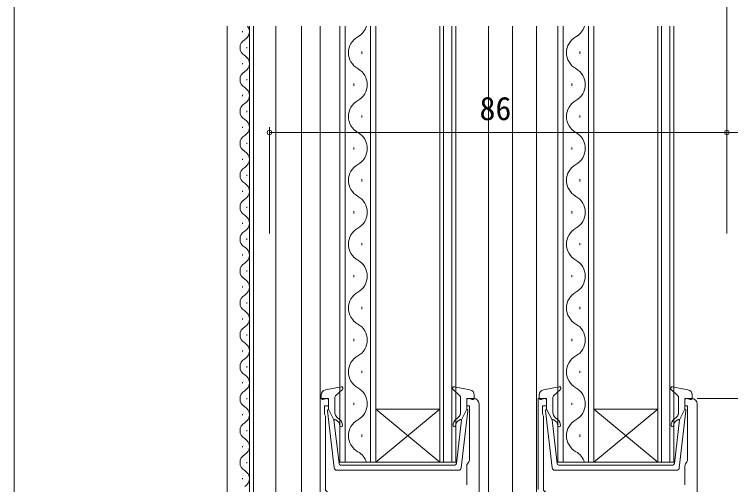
# Model space of a CAD drawing. Units: millimetres, scale not verified. Extents: x -693 to 693, y -1120 to 1122.
# Drawn here: x -572.7 to -438, y 370.8 to 459.2 of the extents above; entities that cross this region are included whole.
import ezdxf
from ezdxf.enums import TextEntityAlignment as Align

# ---------------------------------------------------------------- set-up
doc = ezdxf.new("R2010")
doc.units = ezdxf.units.MM
doc.header["$LTSCALE"] = 4
for name, color, linetype, lineweight in [('0-2_YKK_ZWAK', 4, 'Continuous', 9), ('0-3_YKK_11', 2, 'Continuous', 9), ('0-8_YKK_A1', 6, 'Continuous', 9), ('0-9_YSS_KE', 7, 'Continuous', 9)]:
    doc.layers.add(name, color=color, linetype=linetype, lineweight=lineweight)
doc.styles.add('ＭＳ ゴシック', font='')
doc.styles.get('ＭＳ ゴシック').set_extended_font_data('MS Gothic')

msp = doc.modelspace()

# ---------------------------------------------------------------- linework, layer by layer
at = {"layer": '0-2_YKK_ZWAK'}
for p, q in [((-514.199, 388.661), (-511.271, 389.205)), ((-512.318, 387.499), (-511.014, 388.688)), ((-488.914, 387.499), (-490.218, 388.688)), ((-487.034, 388.661), (-489.962, 389.205)), ((-473.199, 388.661), (-470.271, 389.205)), ((-471.318, 387.499), (-470.014, 388.688)), ((-447.914, 387.499), (-449.218, 388.688)), ((-446.034, 388.661), (-448.962, 389.205)), ((-515.016, 387.678), (-515.016, 387.11)), ((-513.997, 386.999), (-514.636, 386.821)), ((-513.616, 385.01), (-513.616, 386.71)), ((-512.416, 384.276), (-512.416, 387.277)), ((-488.816, 384.276), (-488.816, 387.277)), ((-487.616, 385.01), (-487.616, 386.71)), ((-487.236, 386.999), (-486.597, 386.821)), ((-486.216, 387.678), (-486.216, 387.11)), ((-474.016, 387.678), (-474.016, 387.11)), ((-472.997, 386.999), (-473.636, 386.821)), ((-472.616, 385.01), (-472.616, 386.71)), ((-471.416, 384.276), (-471.416, 387.277)), ((-447.816, 384.276), (-447.816, 387.277)), ((-446.616, 385.01), (-446.616, 386.71)), ((-446.236, 386.999), (-445.597, 386.821)), ((-445.216, 387.678), (-445.216, 387.11)), ((-512.568, 373.952), (-513.814, 384.692)), ((-513.616, 385.01), (-512.603, 383.01)), ((-488.665, 373.952), (-487.418, 384.692)), ((-487.616, 385.01), (-488.63, 383.01)), ((-471.568, 373.952), (-472.814, 384.692)), ((-472.616, 385.01), (-471.603, 383.01)), ((-447.665, 373.952), (-446.418, 384.692)), ((-446.616, 385.01), (-447.63, 383.01)), ((-511.647, 374.775), (-512.603, 383.01)), ((-512.257, 383.023), (-511.874, 382.702)), ((-511.552, 383.085), (-512.059, 383.51)), ((-489.681, 383.085), (-489.174, 383.51)), ((-489.586, 374.775), (-488.63, 383.01)), ((-488.976, 383.023), (-489.359, 382.702)), ((-470.647, 374.775), (-471.603, 383.01)), ((-471.257, 383.023), (-470.874, 382.702)), ((-470.552, 383.085), (-471.059, 383.51)), ((-448.681, 383.085), (-448.174, 383.51)), ((-448.586, 374.775), (-447.63, 383.01)), ((-447.976, 383.023), (-448.359, 382.702)), ((-511.349, 374.51), (-500.616, 374.51)), ((-489.884, 374.51), (-500.616, 374.51)), ((-470.349, 374.51), (-459.616, 374.51)), ((-448.884, 374.51), (-459.616, 374.51)), ((-489.162, 373.51), (-512.071, 373.51)), ((-448.162, 373.51), (-471.071, 373.51))]:
    msp.add_line(p, q, dxfattribs=at)
for centre, radius, start, end in [((-514.016, 387.678), 1, 100.51214, 180), ((-511.216, 388.91), 0.3, 312.35531, 100.51214), ((-490.016, 388.91), 0.3, 79.48786, 227.64469), ((-487.216, 387.678), 1, 0, 79.48786), ((-473.016, 387.678), 1, 100.51214, 180), ((-470.216, 388.91), 0.3, 312.35531, 100.51214), ((-449.016, 388.91), 0.3, 79.48786, 227.64469), ((-446.216, 387.678), 1, 0, 79.48786), ((-514.716, 387.11), 0.3, 180, 285.56536), ((-513.916, 386.71), 0.3, 0, 105.56536), ((-512.116, 387.277), 0.3, 132.35531, 180), ((-489.116, 387.277), 0.3, 0, 47.64469), ((-487.316, 386.71), 0.3, 74.43464, 180), ((-486.516, 387.11), 0.3, 254.43464, 0), ((-473.716, 387.11), 0.3, 180, 285.56536), ((-472.916, 386.71), 0.3, 0, 105.56536), ((-471.116, 387.277), 0.3, 132.35531, 180), ((-448.116, 387.277), 0.3, 0, 47.64469), ((-446.316, 386.71), 0.3, 74.43464, 180), ((-445.516, 387.11), 0.3, 254.43464, 0), ((-513.516, 384.727), 0.3, 109.47122, 186.62089), ((-511.416, 384.276), 1, 180, 229.99999), ((-489.816, 384.276), 1, 310.00001, 0), ((-487.716, 384.727), 0.3, 353.37911, 70.52878), ((-472.516, 384.727), 0.3, 109.47122, 186.62089), ((-470.416, 384.276), 1, 180, 229.99999), ((-448.816, 384.276), 1, 310.00001, 0), ((-446.716, 384.727), 0.3, 353.37911, 70.52878), ((-512.385, 382.87), 0.2, 49.99999, 186.62089), ((-512.516, 381.936), 1, 0, 49.99999), ((-512.516, 381.936), 1.5, 0, 49.99999), ((-488.716, 381.936), 1.5, 130.00001, 180), ((-488.716, 381.936), 1, 130.00001, 180), ((-488.847, 382.87), 0.2, 353.37911, 130.00001), ((-471.385, 382.87), 0.2, 49.99999, 186.62089), ((-471.516, 381.936), 1, 0, 49.99999), ((-471.516, 381.936), 1.5, 0, 49.99999), ((-447.716, 381.936), 1.5, 130.00001, 180), ((-447.716, 381.936), 1, 130.00001, 180), ((-447.847, 382.87), 0.2, 353.37911, 130.00001), ((-511.266, 381.936), 0.25, 180, 0), ((-489.966, 381.936), 0.25, 180, 0), ((-470.266, 381.936), 0.25, 180, 0), ((-448.966, 381.936), 0.25, 180, 0), ((-511.349, 374.81), 0.3, 186.62089, 270), ((-489.884, 374.81), 0.3, 270, 353.37911), ((-470.349, 374.81), 0.3, 186.62089, 270), ((-448.884, 374.81), 0.3, 270, 353.37911), ((-512.071, 374.01), 0.5, 186.62089, 270), ((-489.162, 374.01), 0.5, 270, 353.37911), ((-471.071, 374.01), 0.5, 186.62089, 270), ((-448.162, 374.01), 0.5, 270, 353.37911)]:
    msp.add_arc(centre, radius, start, end, dxfattribs=at)
at = {"layer": '0-3_YKK_11'}
for p, q in [((-532.716, 457.013), (-532.716, 317.014)), ((-528.516, 457.013), (-528.516, 352.514)), ((-527.716, 457.013), (-527.716, 352.514)), ((-523.516, 457.013), (-523.516, 352.514)), ((-518.716, 457.013), (-518.716, 317.014)), ((-515.216, 457.013), (-515.216, 335.013)), ((-511.516, 457.013), (-511.516, 375.013)), ((-510.516, 375.013), (-510.516, 457.013)), ((-505.716, 457.013), (-505.716, 375.013)), ((-504.716, 375.013), (-504.716, 457.013)), ((-492.716, 457.013), (-492.716, 375.013)), ((-492.016, 375.013), (-492.016, 457.013)), ((-490.416, 457.013), (-490.416, 375.013)), ((-489.716, 375.013), (-489.716, 457.013)), ((-483.516, 363.713), (-483.516, 457.013)), ((-479.016, 335.013), (-479.016, 457.013)), ((-474.516, 335.013), (-474.516, 457.013)), ((-470.516, 457.013), (-470.516, 375.013)), ((-469.516, 375.013), (-469.516, 457.013)), ((-464.716, 457.013), (-464.716, 375.013)), ((-463.716, 375.013), (-463.716, 457.013)), ((-451.716, 457.013), (-451.716, 375.013)), ((-451.016, 375.013), (-451.016, 457.013)), ((-449.416, 457.013), (-449.416, 375.013)), ((-448.716, 375.013), (-448.716, 457.013)), ((-529.776, 455.863), (-529.776, 456.063)), ((-529.016, 452.863), (-529.016, 453.063)), ((-507.356, 452.213), (-507.356, 451.813)), ((-466.356, 452.213), (-466.356, 451.813)), ((-529.776, 449.863), (-529.776, 450.063)), ((-529.016, 446.863), (-529.016, 447.063)), ((-508.876, 446.213), (-508.876, 445.813)), ((-467.876, 446.213), (-467.876, 445.813)), ((-529.776, 443.863), (-529.776, 444.063)), ((-529.016, 440.863), (-529.016, 441.063)), ((-507.356, 440.213), (-507.356, 439.813)), ((-466.356, 440.213), (-466.356, 439.813)), ((-529.776, 437.863), (-529.776, 438.063)), ((-529.016, 434.863), (-529.016, 435.063)), ((-508.876, 434.213), (-508.876, 433.813)), ((-467.876, 434.213), (-467.876, 433.813)), ((-529.776, 431.863), (-529.776, 432.063)), ((-529.016, 428.863), (-529.016, 429.063)), ((-507.356, 428.213), (-507.356, 427.813)), ((-466.356, 428.213), (-466.356, 427.813)), ((-529.776, 425.863), (-529.776, 426.063)), ((-529.016, 422.863), (-529.016, 423.063)), ((-508.876, 422.213), (-508.876, 421.813)), ((-467.876, 422.213), (-467.876, 421.813)), ((-529.776, 419.863), (-529.776, 420.063)), ((-529.016, 416.863), (-529.016, 417.063)), ((-507.356, 416.213), (-507.356, 415.813)), ((-466.356, 416.213), (-466.356, 415.813)), ((-529.776, 413.863), (-529.776, 414.063)), ((-529.016, 410.863), (-529.016, 411.063)), ((-508.876, 410.213), (-508.876, 409.813)), ((-467.876, 410.213), (-467.876, 409.813)), ((-529.776, 407.863), (-529.776, 408.063)), ((-529.016, 404.863), (-529.016, 405.063)), ((-507.356, 404.213), (-507.356, 403.813)), ((-466.356, 404.213), (-466.356, 403.813)), ((-529.776, 401.863), (-529.776, 402.063)), ((-529.016, 398.863), (-529.016, 399.063)), ((-508.876, 398.213), (-508.876, 397.813)), ((-467.876, 398.213), (-467.876, 397.813)), ((-529.776, 395.863), (-529.776, 396.063)), ((-529.016, 392.863), (-529.016, 393.063)), ((-507.356, 392.213), (-507.356, 391.813)), ((-466.356, 392.213), (-466.356, 391.813)), ((-529.776, 389.863), (-529.776, 390.063)), ((-529.016, 386.863), (-529.016, 387.063)), ((-508.876, 386.213), (-508.876, 385.813)), ((-467.876, 386.213), (-467.876, 385.813)), ((-529.776, 383.863), (-529.776, 384.063)), ((-504.716, 385.013), (-492.716, 385.013)), ((-504.716, 375.013), (-492.716, 385.013)), ((-492.716, 375.013), (-504.716, 385.013)), ((-463.716, 385.013), (-451.716, 385.013)), ((-463.716, 375.013), (-451.716, 385.013)), ((-451.716, 375.013), (-463.716, 385.013)), ((-529.016, 380.863), (-529.016, 381.063)), ((-507.356, 380.213), (-507.356, 379.813)), ((-466.356, 380.213), (-466.356, 379.813)), ((-529.776, 377.863), (-529.776, 378.063)), ((-529.016, 374.863), (-529.016, 375.063)), ((-511.516, 375.013), (-504.716, 375.013)), ((-504.716, 375.013), (-492.716, 375.013)), ((-492.716, 375.013), (-489.716, 375.013)), ((-470.516, 375.013), (-463.716, 375.013)), ((-463.716, 375.013), (-451.716, 375.013)), ((-451.716, 375.013), (-448.716, 375.013)), ((-529.776, 371.863), (-529.776, 372.063))]:
    msp.add_line(p, q, dxfattribs=at)
for centre, radius, start, end in [((-530.235, 455.963), 1.718, 299.20254, 37.6458), ((-509.793, 458.013), 3.437, 299.20254, 343.08414), ((-468.793, 458.013), 3.437, 299.20254, 343.08414), ((-528.558, 452.963), 1.718, 119.20254, 240.79746), ((-506.44, 452.013), 3.437, 119.20254, 240.79746), ((-465.44, 452.013), 3.437, 119.20254, 240.79746), ((-530.235, 449.963), 1.718, 299.20254, 60.79746), ((-509.793, 446.013), 3.437, 299.20254, 60.79746), ((-468.793, 446.013), 3.437, 299.20254, 60.79746), ((-528.558, 446.963), 1.718, 119.20254, 240.79746), ((-530.235, 443.963), 1.718, 299.20254, 60.79746), ((-528.558, 440.963), 1.718, 119.20254, 240.79746), ((-506.44, 440.013), 3.437, 119.20254, 240.79746), ((-465.44, 440.013), 3.437, 119.20254, 240.79746), ((-530.235, 437.963), 1.718, 299.20254, 60.79746), ((-509.793, 434.013), 3.437, 299.20254, 60.79746), ((-468.793, 434.013), 3.437, 299.20254, 60.79746), ((-528.558, 434.963), 1.718, 119.20254, 240.79746), ((-530.235, 431.963), 1.718, 299.20254, 60.79746), ((-528.558, 428.963), 1.718, 119.20254, 240.79746), ((-506.44, 428.013), 3.437, 119.20254, 240.79746), ((-465.44, 428.013), 3.437, 119.20254, 240.79746), ((-530.235, 425.963), 1.718, 299.20254, 60.79746), ((-528.558, 422.963), 1.718, 119.20254, 240.79746), ((-509.793, 422.013), 3.437, 299.20254, 60.79746), ((-468.793, 422.013), 3.437, 299.20254, 60.79746), ((-530.235, 419.963), 1.718, 299.20254, 60.79746), ((-506.44, 416.013), 3.437, 119.20254, 240.79746), ((-465.44, 416.013), 3.437, 119.20254, 240.79746), ((-528.558, 416.963), 1.718, 119.20254, 240.79746), ((-530.235, 413.963), 1.718, 299.20254, 60.79746), ((-528.558, 410.963), 1.718, 119.20254, 240.79746), ((-509.793, 410.013), 3.437, 299.20254, 60.79746), ((-468.793, 410.013), 3.437, 299.20254, 60.79746), ((-530.235, 407.963), 1.718, 299.20254, 60.79746), ((-506.44, 404.013), 3.437, 119.20254, 240.79746), ((-465.44, 404.013), 3.437, 119.20254, 240.79746), ((-528.558, 404.963), 1.718, 119.20254, 240.79746), ((-530.235, 401.963), 1.718, 299.20254, 60.79746), ((-528.558, 398.963), 1.718, 119.20254, 240.79746), ((-509.793, 398.013), 3.437, 299.20254, 60.79746), ((-468.793, 398.013), 3.437, 299.20254, 60.79746), ((-530.235, 395.963), 1.718, 299.20254, 60.79746), ((-506.44, 392.013), 3.437, 119.20254, 240.79746), ((-465.44, 392.013), 3.437, 119.20254, 240.79746), ((-528.558, 392.963), 1.718, 119.20254, 240.79746), ((-530.235, 389.963), 1.718, 299.20254, 60.79746), ((-528.558, 386.963), 1.718, 119.20254, 240.79746), ((-509.793, 386.013), 3.437, 299.20254, 60.79746), ((-468.793, 386.013), 3.437, 299.20254, 60.79746), ((-530.235, 383.963), 1.718, 299.20254, 60.79746), ((-506.44, 380.013), 3.437, 119.20254, 240.79746), ((-465.44, 380.013), 3.437, 119.20254, 240.79746), ((-528.558, 380.963), 1.718, 119.20254, 240.79746), ((-530.235, 377.963), 1.718, 299.20254, 60.79746), ((-528.558, 374.963), 1.718, 119.20254, 240.79746), ((-509.793, 374.013), 3.437, 16.91585, 60.79746), ((-468.793, 374.013), 3.437, 16.91585, 60.79746), ((-530.235, 371.963), 1.718, 299.20254, 60.79746)]:
    msp.add_arc(centre, radius, start, end, dxfattribs=at)
at = {"layer": '0-8_YKK_A1'}
for p, q in [((-572.716, 577.013), (-572.716, 317.013)), ((-438.716, 418.013), (-438.716, 479.513)), ((-524.716, 418.013), (-524.716, 438.013)), ((-438.716, 418.013), (-438.716, 438.013)), ((-438.716, 419.013), (-438.716, 438.013)), ((-524.716, 437.013), (-438.716, 437.013)), ((-438.716, 437.013), (-416.218, 437.013)), ((-444.316, 387.013), (-299.716, 387.013))]:
    msp.add_line(p, q, dxfattribs=at)
for centre in [(-524.716, 437.013), (-438.716, 437.013), (-438.716, 437.013)]:
    msp.add_circle(centre, 0.425, dxfattribs=at)
at = {"layer": '0-9_YSS_KE'}
for p, q in [((-485.316, 386.013), (-485.316, 335.013)), ((-444.316, 386.013), (-444.316, 335.013)), ((-487.616, 370.813), (-487.616, 374.313)), ((-446.616, 370.813), (-446.616, 374.313))]:
    msp.add_line(p, q, dxfattribs=at)
for points in [[(-506.115, 365.413), (-509.816, 365.413), (-509.816, 366.313), (-512.616, 366.313), (-512.616, 368.186), (-514.216, 369.786), (-514.216, 383.713), (-514.316, 383.936), (-514.416, 384.16), (-514.416, 385.613), (-513.616, 385.613), (-513.616, 387.013), (-515.216, 387.013), (-515.216, 369.927)], [(-487.232, 375.101), (-487.116, 375.338), (-487.116, 385.613), (-487.616, 385.613), (-487.616, 387.013), (-486.316, 387.013)], [(-465.115, 365.413), (-468.816, 365.413), (-468.816, 366.313), (-471.616, 366.313), (-471.616, 368.186), (-473.216, 369.786), (-473.216, 383.713), (-473.316, 383.936), (-473.416, 384.16), (-473.416, 385.613), (-472.616, 385.613), (-472.616, 387.013), (-474.216, 387.013), (-474.216, 369.927)], [(-446.232, 375.101), (-446.116, 375.338), (-446.116, 385.613), (-446.616, 385.613), (-446.616, 387.013), (-445.316, 387.013)]]:
    msp.add_lwpolyline(points, dxfattribs=at)
for centre, start, end in [((-486.316, 386.013), 0.00001, 89.99999), ((-445.316, 386.013), 0.00001, 89.99999), ((-486.616, 374.313), 127.97988, 180.00004), ((-445.616, 374.313), 127.97988, 180.00004)]:
    msp.add_arc(centre, 1, start, end, dxfattribs=at)

# ---------------------------------------------------------------- texts
at = {"layer": '0-8_YKK_A1', "style": 'ＭＳ ゴシック'}
msp.add_text('86', height=4.399, dxfattribs=at).set_placement((-485.236, 438.013), align=Align.BOTTOM_LEFT)

doc.saveas('drawing.dxf')
